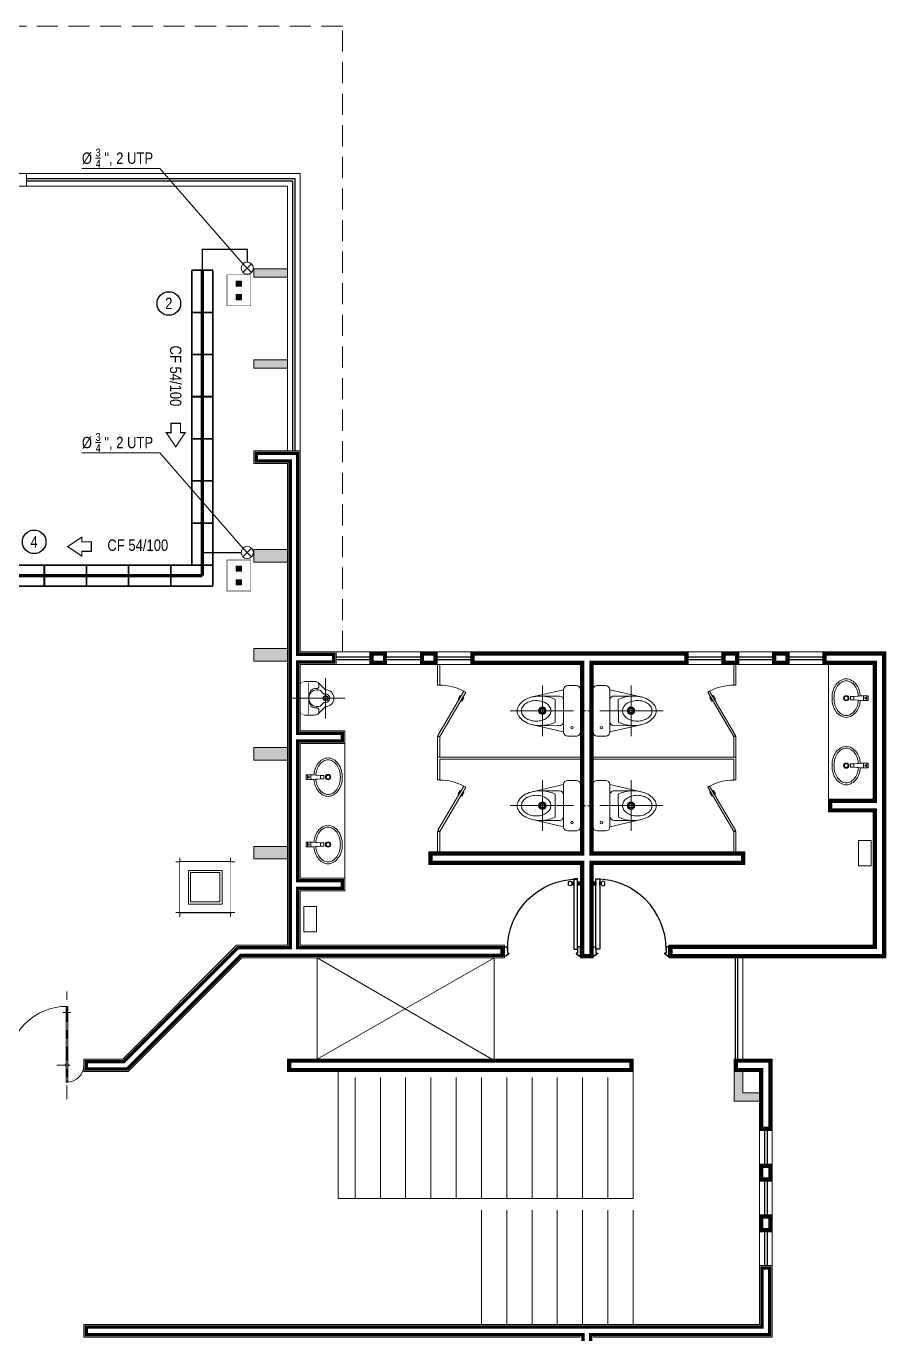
# Model space of a CAD drawing. Header units: millimetres. Extents: x 0 to 99.3, y 0 to 70.2.
# Drawn here: x 48.55 to 58.75, y 29.72 to 45.24 of the extents above; entities that cross this region are included whole.
import ezdxf

# ---------------------------------------------------------------- set-up
doc = ezdxf.new("R2010")
doc.units = ezdxf.units.MM
doc.set_wipeout_variables(frame=1)
for name, pattern in [('CENTER', [50.8, 31.75, -6.35, 6.35, -6.35]), ('CENTER2', [1.125, 0.75, -0.125, 0.125, -0.125]), ('DASHED', [0.75, 0.5, -0.25]), ('HIDDEN', [0.375, 0.25, -0.125])]:
    doc.linetypes.add(name, pattern=pattern)
for name, color, linetype, lineweight in [('ARQUITECTÓNICO', 152, 'Continuous', 0), ('canceleria baños', 40, 'Continuous', 0), ('CRISTAL', 4, 'Continuous', 0), ('INST. VOZ Y DATOS', 40, 'Continuous', 0), ('muebles sanitarios', 84, 'Continuous', 0), ('TABLAROCA', 33, 'Continuous', 0), ('TEXTOS INST. VOZ Y DATOS', 1, 'Continuous', 0)]:
    doc.layers.add(name, color=color, linetype=linetype, lineweight=lineweight)
for name, color, linetype in [('Muebles', 2, 'Continuous'), ('PUERTAS', 2, 'Continuous'), ('VENTANAS', 3, 'Continuous')]:
    doc.layers.add(name, color=color, linetype=linetype)
doc.styles.add('75', font='ARIALN.TTF', dxfattribs={"height": 0.135})

# ---------------------------------------------------------------- blocks, each defined once
blk = doc.blocks.new('jihgouhghg')
at = {"layer": 'PUERTAS'}
for p, q in [((444.538, 22.082), (444.497, 22.082)), ((444.544, 22.016), (444.491, 22.016)), ((444.491, 22.013), (444.491, 22.016)), ((444.491, 21.963), (444.491, 21.959)), ((444.544, 21.959), (444.491, 21.959)), ((444.535, 22.036), (444.499, 22.036)), ((444.535, 21.939), (444.499, 21.939)), ((444.532, 22.024), (444.502, 22.024)), ((444.532, 21.951), (444.502, 21.951)), ((444.504, 22.036), (444.504, 22.024)), ((444.504, 21.939), (444.504, 21.951)), ((444.531, 22.036), (444.531, 22.024)), ((444.531, 21.939), (444.531, 21.951)), ((444.538, 21.893), (444.497, 21.893))]:
    blk.add_line(p, q, dxfattribs=at)
for points in [[(445.454, 22.879), (445.454, 22.889), (445.464, 22.889), (445.464, 22.906), (445.474, 22.906), (445.474, 22.926), (445.354, 22.926), (445.354, 22.889), (445.434, 22.889), (445.434, 22.869), (445.444, 22.869, -0.414214)], [(445.454, 21.973), (445.454, 21.963), (445.464, 21.963), (445.464, 21.946), (445.474, 21.946), (445.474, 21.926), (445.354, 21.926), (445.354, 21.963), (445.434, 21.963), (445.434, 21.983), (445.444, 21.983, 0.414214)]]:
    blk.add_lwpolyline(points, format="xyb", close=True, dxfattribs=at)
for points in [[(445.384, 21.963), (444.457, 21.963), (444.457, 22.013), (445.384, 22.013)], [(444.491, 22.016), (444.491, 22.013), (444.544, 22.013), (444.544, 22.016)], [(444.491, 21.959), (444.491, 21.963), (444.544, 21.963), (444.544, 21.959)]]:
    blk.add_lwpolyline(points, close=True, dxfattribs=at)
for centre, radius, start, end in [((445.384, 21.963), 0.926, 90, 180), ((444.517, 22.06), 0.03, 132.9272, 233.0811), ((444.517, 22.06), 0.03, 306.9189, 47.0728), ((444.517, 21.915), 0.03, 126.9189, 227.0728), ((444.517, 21.915), 0.03, 312.9272, 53.0811)]:
    blk.add_arc(centre, radius, start, end, dxfattribs=at)
for centre, start_param, end_param in [((444.491, 22.024), 1.570796, 3.141593), ((444.544, 21.951), 4.712389, 6.283185)]:
    blk.add_ellipse(centre, major_axis=(-0.0112, 0), ratio=0.666786, start_param=start_param, end_param=end_param, dxfattribs=at)
at = {"layer": 'PUERTAS', "extrusion": (0, 0, -1)}
for centre, start_param, end_param in [((444.491, 21.951), 1.570796, 3.141593), ((444.544, 22.024), 4.712389, 6.283185)]:
    blk.add_ellipse(centre, major_axis=(-0.0112, 0), ratio=0.666786, start_param=start_param, end_param=end_param, dxfattribs=at)
blk = doc.blocks.new('ooovvalin')
at = {"layer": 'muebles sanitarios'}
blk.add_line((1440.405, 397.444), (1440.405, 397.46), dxfattribs=at)
for points in [[(1440.405, 397.537, -0.0498), (1440.344, 397.548, -0.083057), (1440.273, 397.583, -0.106715), (1440.221, 397.64, -0.132755), (1440.203, 397.704, -0.132755), (1440.221, 397.769, -0.106715), (1440.273, 397.826, -0.083057), (1440.344, 397.86, -0.071659), (1440.432, 397.873, -0.071659), (1440.519, 397.86, -0.083057), (1440.59, 397.826, -0.106715), (1440.642, 397.769, -0.132755), (1440.66, 397.704, -0.132755), (1440.642, 397.64, -0.106715), (1440.59, 397.583, -0.083057), (1440.519, 397.548, -0.049873), (1440.459, 397.537)], [(1440.407, 397.559, -0.050036), (1440.35, 397.57, -0.083057), (1440.286, 397.601, -0.106715), (1440.24, 397.651, -0.132755), (1440.226, 397.704, -0.132755), (1440.24, 397.757, -0.106715), (1440.286, 397.807, -0.083057), (1440.35, 397.838, -0.071659), (1440.432, 397.85, -0.071659), (1440.513, 397.838, -0.083057), (1440.577, 397.807, -0.106715), (1440.623, 397.757, -0.132755), (1440.637, 397.704, -0.132755), (1440.623, 397.651, -0.106715), (1440.577, 397.601, -0.083057), (1440.513, 397.57, -0.050035), (1440.456, 397.559)]]:
    blk.add_lwpolyline(points, format="xyb", dxfattribs=at)
for points in [[(1440.451, 397.614), (1440.451, 397.653), (1440.412, 397.653), (1440.412, 397.614), (1440.405, 397.537), (1440.405, 397.444), (1440.459, 397.444), (1440.405, 397.444), (1440.459, 397.444), (1440.459, 397.498), (1440.459, 397.538), (1440.451, 397.614)], [(1440.451, 397.614), (1440.412, 397.614), (1440.405, 397.498), (1440.459, 397.498), (1440.451, 397.614)], [(1440.405, 397.46), (1440.459, 397.46)]]:
    blk.add_lwpolyline(points, dxfattribs=at)
for centre, radius in [((1440.432, 397.704), 0.0317), ((1440.432, 397.704), 0.0227), ((1440.432, 397.475), 0.00668), ((1440.432, 397.475), 0.00402)]:
    blk.add_circle(centre, radius, dxfattribs=at)
blk = doc.blocks.new('vgff')
at = {"layer": 'muebles sanitarios', "linetype": 'CENTER2'}
for p, q in [((2.504, 1.164), (2.505, 2.061)), ((2.805, 1.545), (2.205, 1.546))]:
    blk.add_line(p, q, dxfattribs=at)
at = {"layer": 'muebles sanitarios'}
for p, q in [((2.205, 1.846), (2.205, 1.946)), ((2.255, 1.996), (2.755, 1.996)), ((2.805, 1.945), (2.805, 1.845)), ((2.755, 1.796), (2.255, 1.796)), ((2.255, 1.796), (2.344, 1.41)), ((2.329, 1.521), (2.329, 1.746)), ((2.631, 1.796), (2.38, 1.796)), ((2.755, 1.796), (2.665, 1.409)), ((2.68, 1.521), (2.681, 1.746)), ((2.64, 1.696), (2.369, 1.696))]:
    blk.add_line(p, q, dxfattribs=at)
blk.add_lwpolyline([(2.369, 1.696, 0.058667), (2.344, 1.631, 0.064705), (2.329, 1.521, 0.064705), (2.343, 1.411, 0.077558), (2.38, 1.327, 0.107174), (2.442, 1.265, 0.144917), (2.504, 1.246, 0.144917), (2.567, 1.264, 0.107174), (2.628, 1.326, 0.077558), (2.666, 1.411, 0.064705), (2.68, 1.521, 0.064705), (2.666, 1.63, 0.058667), (2.64, 1.696, 0.107174)], format="xyb", dxfattribs=at)
blk.add_lwpolyline([(2.505, 1.646, 0.134587), (2.46, 1.634, 0.106856), (2.418, 1.595, 0.082219), (2.392, 1.541, 0.070545), (2.382, 1.471, 0.070545), (2.392, 1.402, 0.082219), (2.418, 1.347, 0.106856), (2.46, 1.308, 0.134587), (2.504, 1.296, 0.134587), (2.549, 1.308, 0.106856), (2.591, 1.347, 0.082219), (2.617, 1.401, 0.070545), (2.627, 1.471, 0.070545), (2.617, 1.54, 0.082219), (2.591, 1.595, 0.106856), (2.549, 1.634, 0.134587)], format="xyb", close=True, dxfattribs=at)
for centre, radius in [((2.305, 1.896), 0.015), ((2.505, 1.546), 0.045), ((2.505, 1.546), 0.035), ((2.505, 1.546), 0.025)]:
    blk.add_circle(centre, radius, dxfattribs=at)
for centre, start, end in [((2.255, 1.946), 89.9068, 179.9068), ((2.755, 1.946), 359.9068, 89.9068), ((2.255, 1.846), 179.9068, 269.9068), ((2.379, 1.746), 89.9068, 179.9068), ((2.631, 1.746), 359.9068, 89.9068), ((2.755, 1.846), 269.9068, 359.9068)]:
    blk.add_arc(centre, 0.05, start, end, dxfattribs=at)
blk = doc.blocks.new('ijehgutrw')
at = {"layer": 'muebles sanitarios', "linetype": 'CENTER2'}
for p, q in [((523.062, 986.383, 34.4), (523.062, 985.753, 34.4)), ((522.823, 986.149, 34.4), (523.301, 986.149, 34.4))]:
    blk.add_line(p, q, dxfattribs=at)
at = {"layer": 'muebles sanitarios'}
for p, q in [((522.862, 986.017, 34.4), (522.862, 985.899, 34.4)), ((522.962, 986.149, 34.4), (522.884, 986.07, 34.4)), ((522.923, 986.07, 34.4), (522.884, 986.07, 34.4)), ((523.009, 986.125, 34.4), (522.969, 986.084, 34.4)), ((523.012, 986.149, 34.4), (523.012, 986.132, 34.4)), ((523.112, 986.149, 34.4), (523.112, 986.13, 34.4)), ((523.114, 986.126, 34.4), (523.156, 986.085, 34.4)), ((523.162, 986.149, 34.4), (523.24, 986.071, 34.4)), ((523.24, 986.071, 34.4), (523.202, 986.071, 34.4)), ((523.262, 986.018, 34.4), (523.262, 985.899, 34.4)), ((522.862, 985.899, 34.4), (522.862, 985.924, 34.4)), ((523.262, 985.899, 34.4), (523.262, 985.924, 34.4))]:
    blk.add_line(p, q, dxfattribs=at)
at = {"layer": 'muebles sanitarios', "const_width": 0.005, "elevation": 34.4}
blk.add_lwpolyline([(523.262, 985.924), (523.262, 985.899, -0.414214), (523.212, 985.849), (522.912, 985.849, -0.414214), (522.862, 985.899), (522.862, 985.924, -0.414214), (522.887, 985.949), (523.237, 985.949, -0.414214)], format="xyb", close=True, dxfattribs=at)
at = {"layer": 'muebles sanitarios'}
for radius in [0.0315, 0.0215]:
    blk.add_circle((523.062, 986.149, 34.4), radius, dxfattribs=at)
for centre, radius, start, end in [((523.062, 986.149, 34.4), 0.1, 0.0101, 180.0101), ((523.062, 986.149, 34.4), 0.05, 0.0101, 180.0101), ((522.937, 986.017, 34.4), 0.075, 135.0101, 180.0101), ((522.923, 986.045, 34.4), 0.025, 351.9344, 90.0101), ((523.022, 986.031, 34.4), 0.075, 171.9344, 247.7793), ((523.062, 986.049, 34.4), 0.1, 158.9532, 21.0671), ((523.002, 986.132, 34.4), 0.01, 315.0101, 0.0101), ((523.122, 986.132, 34.4), 0.01, 180.0101, 225.0101), ((523.117, 986.13, 34.4), 0.005, 180.0101, 225.0101), ((523.103, 986.031, 34.4), 0.075, 292.241, 8.0859), ((523.202, 986.046, 34.4), 0.025, 90.0101, 188.0859), ((523.187, 986.018, 34.4), 0.075, 0.0101, 45.0101), ((523.062, 986.13, 34.4), 0.182, 247.7793, 292.241)]:
    blk.add_arc(centre, radius, start, end, dxfattribs=at)
blk = doc.blocks.new('mesita central')
at = {"layer": 'Muebles', "lineweight": 0}
for p, q in [((-38.002, -24.978), (-37.952, -24.978)), ((-37.952, -24.978), (-37.952, -24.928)), ((-37.352, -24.978), (-37.352, -24.928)), ((-37.302, -24.978), (-37.352, -24.978)), ((-38.002, -25.578), (-37.952, -25.578)), ((-37.952, -25.578), (-37.952, -25.628)), ((-37.302, -25.578), (-37.352, -25.578)), ((-37.352, -25.578), (-37.352, -25.628))]:
    blk.add_line(p, q, dxfattribs=at)
at = {"layer": 'Muebles'}
for p, q in [((-37.952, -25.578), (-37.952, -24.978)), ((-37.352, -24.978), (-37.352, -25.578)), ((-37.352, -25.578), (-37.952, -25.578))]:
    blk.add_line(p, q, dxfattribs=at)
at = {"lineweight": 0}
blk.add_wipeout([(-37.352, -24.978), (-37.352, -25.578), (-37.952, -25.578), (-37.952, -24.978)], dxfattribs=at).dxf.layer = 'Muebles'
at = {"layer": 'Muebles'}
blk.add_line((-37.952, -24.978), (-37.352, -24.978), dxfattribs=at)
at = {"layer": 'Muebles', "lineweight": 0}
for p, q in [((-37.452, -25.078), (-37.852, -25.078)), ((-37.852, -25.078), (-37.852, -25.478)), ((-37.477, -25.103), (-37.827, -25.103)), ((-37.827, -25.103), (-37.827, -25.453)), ((-37.477, -25.103), (-37.477, -25.453)), ((-37.452, -25.078), (-37.452, -25.478)), ((-37.477, -25.453), (-37.827, -25.453)), ((-37.452, -25.478), (-37.852, -25.478))]:
    blk.add_line(p, q, dxfattribs=at)
blk = doc.blocks.new('gjyti67')
at = {"layer": 'CRISTAL', "color": 8, "linetype": 'CENTER', "ltscale": 0.005}
for p, q in [((148.571, -45.534), (148.571, -45.771)), ((148.171, -45.653), (149.471, -45.653))]:
    blk.add_line(p, q, dxfattribs=at)
at = {"layer": 'CRISTAL', "color": 8}
blk.add_line((149.198, -45.604), (149.198, -45.701), dxfattribs=at)
at = {"layer": 'CRISTAL'}
for p, q in [((148.371, -45.643), (148.555, -45.643)), ((148.371, -45.663), (148.555, -45.663)), ((148.381, -45.663), (148.381, -45.643)), ((148.588, -45.643), (149.271, -45.643)), ((148.588, -45.663), (149.271, -45.663)), ((149.261, -45.663), (149.261, -45.643))]:
    blk.add_line(p, q, dxfattribs=at)
for points in [[(148.371, -45.663), (148.381, -45.663), (148.381, -45.643), (148.371, -45.643)], [(149.271, -45.663), (149.261, -45.663), (149.261, -45.643), (149.271, -45.643)]]:
    blk.add_lwpolyline(points, close=True, dxfattribs=at)
blk.add_circle((148.571, -45.653), 0.0189, dxfattribs=at)
for radius, start, end in [(0.7, 360, 90), (0.2, 180, 270)]:
    blk.add_arc((148.571, -45.653), radius, start, end, dxfattribs=at)

msp = doc.modelspace()

# ---------------------------------------------------------------- hatches: boundary and pattern name
at = {"layer": 'INST. VOZ Y DATOS'}
for points in [[(51.04, 42.211), (51.101, 42.211), (51.101, 42.151), (51.04, 42.151)], [(51.04, 41.99), (51.101, 41.99), (51.101, 42.05), (51.04, 42.05)], [(51.04, 38.826), (51.101, 38.826), (51.101, 38.766), (51.04, 38.766)], [(51.04, 38.605), (51.101, 38.605), (51.101, 38.666), (51.04, 38.666)]]:
    msp.add_hatch(color=256, dxfattribs=at).paths.add_polyline_path(points)
at = {"layer": 'TABLAROCA'}
for points in [[(51.249, 42.357), (51.249, 42.257), (51.649, 42.257), (51.649, 42.357)], [(51.249, 41.277), (51.249, 41.177), (51.649, 41.177), (51.649, 41.277)], [(51.249, 39.024), (51.249, 38.874), (51.649, 38.874), (51.649, 39.024)], [(51.249, 37.85), (51.249, 37.7), (51.649, 37.7), (51.649, 37.85)], [(51.249, 36.676), (51.249, 36.526), (51.649, 36.526), (51.649, 36.676)], [(51.249, 35.502), (51.249, 35.352), (51.649, 35.352), (51.649, 35.502)], [(56.949, 32.828), (56.949, 32.478), (57.249, 32.478), (57.249, 32.578), (57.049, 32.578), (57.049, 32.828)], [(56.949, 32.828), (56.949, 32.478), (57.249, 32.478), (57.249, 32.578), (57.049, 32.578), (57.049, 32.828)]]:
    msp.add_hatch(color=256, dxfattribs=at).paths.add_polyline_path(points)

# ---------------------------------------------------------------- linework, layer by layer
at = {"layer": 'ARQUITECTÓNICO'}
msp.add_line((57.399, 30.528), (57.249, 30.528), dxfattribs=at)
for points in [[(46.753, 43.336), (46.314, 43.336), (46.314, 43.036), (46.164, 43.036), (46.164, 43.336), (46.164, 43.486), (48.549, 43.486), (48.549, 43.336), (46.903, 43.336), (46.903, 43.336)], [(46.753, 40.313), (46.753, 43.336), (46.314, 43.336), (46.314, 43.036), (46.164, 43.036), (46.164, 43.336), (46.164, 43.486), (48.549, 43.486), (48.549, 43.336), (46.903, 43.336), (46.903, 40.313)], [(51.799, 40.197), (51.799, 43.486), (48.549, 43.486)], [(51.249, 41.277), (51.649, 41.277), (51.649, 42.257), (51.249, 42.257), (51.249, 42.357), (51.649, 42.357), (51.649, 43.336), (48.549, 43.336)], [(51.649, 40.197), (51.649, 41.177), (51.249, 41.177), (51.249, 41.277)], [(51.219, 34.178), (51.649, 34.178), (51.799, 34.178), (54.223, 34.178), (54.223, 34.328), (51.799, 34.328), (51.799, 34.973), (52.328, 34.973), (52.328, 35.123), (51.799, 35.123), (51.799, 36.723), (52.328, 36.723), (52.328, 36.873), (51.799, 36.873), (51.799, 37.66), (52.224, 37.66), (52.224, 37.81), (51.799, 37.81), (51.799, 40.197), (51.649, 40.197)], [(58.068, 36.06), (58.068, 37.66)], [(51.649, 37.06), (51.649, 36.691)], [(52.328, 36.723), (52.328, 35.123)], [(51.999, 34.178), (51.999, 32.978)], [(51.999, 34.178), (54.073, 32.978)], [(51.999, 32.978), (54.099, 34.178)], [(54.099, 34.178), (54.099, 32.978)], [(57.049, 34.178), (57.049, 32.978)], [(55.749, 32.978), (54.073, 32.978), (51.649, 32.978), (51.649, 32.828), (55.749, 32.828), (55.749, 32.978)], [(55.749, 32.978), (55.749, 32.978)], [(52.249, 32.828), (52.249, 31.321)], [(52.449, 32.76), (52.449, 31.321)], [(52.749, 32.76), (52.749, 31.321)], [(53.049, 32.76), (53.049, 31.321)], [(53.349, 32.76), (53.349, 31.321)], [(53.649, 32.76), (53.649, 31.321)], [(53.949, 32.76), (53.949, 31.321)], [(54.249, 32.76), (54.249, 31.321)], [(54.549, 32.76), (54.549, 31.321)], [(54.849, 32.76), (54.849, 31.321)], [(55.149, 32.76), (55.149, 31.321)], [(55.449, 32.76), (55.449, 31.321)], [(55.749, 32.828), (55.749, 31.321)], [(57.249, 32.128), (57.249, 31.728)], [(57.399, 32.128), (57.399, 31.728)], [(57.249, 31.528), (57.249, 31.128)], [(57.399, 31.528), (57.399, 31.128)], [(52.249, 31.321), (55.749, 31.321)], [(53.949, 29.828), (53.949, 31.185)], [(54.249, 31.185), (54.249, 31.178)], [(54.249, 29.828), (54.249, 31.185)], [(54.549, 29.828), (54.549, 31.185)], [(54.849, 29.828), (54.849, 31.185)], [(55.149, 29.828), (55.149, 31.185)], [(55.449, 29.828), (55.449, 31.185)], [(55.749, 31.185), (55.749, 29.828)], [(57.249, 30.928), (57.249, 30.528)], [(57.399, 30.928), (57.399, 30.528)], [(57.249, 30.528), (57.249, 29.828), (49.231, 29.828), (49.231, 29.678), (55.123, 29.678)], [(55.273, 29.678), (57.399, 29.678), (57.399, 30.528)]]:
    msp.add_lwpolyline(points, dxfattribs=at)
for points in [[(52.224, 37.81), (52.624, 37.81), (52.624, 37.66), (52.224, 37.66)], [(52.624, 37.81), (52.824, 37.81), (52.824, 37.66), (52.624, 37.66)], [(52.824, 37.81), (53.224, 37.81), (53.224, 37.66), (52.824, 37.66)], [(53.224, 37.81), (53.424, 37.81), (53.424, 37.66), (53.224, 37.66)], [(55.123, 35.435), (55.123, 37.66), (53.824, 37.66), (53.824, 37.81), (55.149, 37.81), (55.149, 37.81), (56.401, 37.81), (56.401, 37.66), (55.273, 37.66), (55.273, 37.66), (55.273, 35.435), (57.073, 35.435), (57.073, 35.285), (55.273, 35.285), (55.273, 34.178), (55.123, 34.178), (55.123, 35.285), (53.323, 35.285), (53.323, 35.435)], [(53.424, 37.81), (53.824, 37.81), (53.824, 37.66), (53.424, 37.66)], [(56.173, 34.178), (58.747, 34.178), (58.747, 37.81), (58.001, 37.81), (58.001, 37.66), (58.597, 37.66), (58.597, 36.06), (58.068, 36.06), (58.068, 35.91), (58.597, 35.91), (58.597, 34.328), (56.173, 34.328)], [(56.401, 37.81), (56.801, 37.81), (56.801, 37.66), (56.401, 37.66)], [(56.801, 37.81), (57.001, 37.81), (57.001, 37.66), (56.801, 37.66)], [(57.001, 37.81), (57.401, 37.81), (57.401, 37.66), (57.001, 37.66)], [(57.401, 37.81), (57.601, 37.81), (57.601, 37.66), (57.401, 37.66)], [(57.601, 37.81), (58.001, 37.81), (58.001, 37.66), (57.601, 37.66)], [(57.249, 32.828), (57.249, 32.128), (57.399, 32.128), (57.399, 32.978), (56.949, 32.978), (56.949, 32.828)], [(57.249, 31.528), (57.399, 31.528), (57.399, 31.728), (57.249, 31.728)], [(57.249, 31.128), (57.399, 31.128), (57.399, 30.928), (57.249, 30.928)]]:
    msp.add_lwpolyline(points, close=True, dxfattribs=at)
at = {"layer": 'ARQUITECTÓNICO', "const_width": 0.04}
for points in [[(52.649, 37.785), (52.799, 37.785), (52.799, 37.685), (52.649, 37.685)], [(53.249, 37.785), (53.399, 37.785), (53.399, 37.685), (53.249, 37.685)], [(55.148, 35.41), (55.148, 37.685), (53.849, 37.685), (53.849, 37.785), (55.149, 37.785), (56.376, 37.785), (56.376, 37.685), (55.248, 37.685), (55.248, 35.41), (57.048, 35.41), (57.048, 35.31), (55.248, 35.31), (55.248, 34.203), (55.148, 34.203), (55.148, 35.31), (53.348, 35.31), (53.348, 35.41)], [(56.198, 34.203), (58.722, 34.203), (58.722, 37.785), (58.026, 37.785), (58.026, 37.685), (58.622, 37.685), (58.622, 36.035), (58.093, 36.035), (58.093, 35.935), (58.622, 35.935), (58.622, 34.303), (56.198, 34.303)], [(56.826, 37.785), (56.976, 37.785), (56.976, 37.685), (56.826, 37.685)], [(57.426, 37.785), (57.576, 37.785), (57.576, 37.685), (57.426, 37.685)], [(55.724, 32.953), (54.073, 32.953), (51.674, 32.953), (51.674, 32.853), (55.724, 32.853)], [(57.274, 32.853), (57.274, 32.153), (57.374, 32.153), (57.374, 32.953), (56.974, 32.953), (56.974, 32.853)], [(57.274, 31.553), (57.374, 31.553), (57.374, 31.703), (57.274, 31.703)], [(57.274, 31.103), (57.374, 31.103), (57.374, 30.953), (57.274, 30.953)], [(55.243, 28.632), (55.243, 29.708), (57.369, 29.708), (57.369, 30.498), (57.279, 30.498), (57.279, 29.798), (49.261, 29.798), (49.261, 29.708), (55.153, 29.708), (55.153, 28.632)]]:
    msp.add_lwpolyline(points, close=True, dxfattribs=at)
at = {"layer": 'canceleria baños'}
for points in [[(53.428, 37.66), (53.428, 37.415), (53.453, 37.415), (53.453, 37.66)], [(56.969, 37.66), (56.968, 37.415), (56.943, 37.415), (56.943, 37.66)], [(53.682, 37.243), (53.671, 37.249), (53.695, 37.291), (53.706, 37.285)], [(53.703, 37.23), (53.715, 37.224), (53.739, 37.265), (53.728, 37.272)], [(56.693, 37.23), (56.681, 37.224), (56.657, 37.265), (56.668, 37.272)], [(56.715, 37.243), (56.725, 37.249), (56.701, 37.291), (56.69, 37.285)], [(53.453, 36.56), (53.453, 36.805), (53.428, 36.805), (53.428, 36.56)], [(56.943, 36.56), (56.943, 36.805), (56.968, 36.805), (56.968, 36.56)], [(55.123, 36.56), (53.453, 36.56), (53.453, 36.56), (53.428, 36.56), (53.428, 36.29), (53.453, 36.29), (53.453, 36.535), (55.123, 36.535)], [(55.273, 36.56), (56.943, 36.56), (56.943, 36.56), (56.968, 36.56), (56.968, 36.29), (56.943, 36.29), (56.943, 36.535), (55.273, 36.535)], [(53.682, 36.118), (53.671, 36.124), (53.695, 36.166), (53.706, 36.159)], [(56.715, 36.118), (56.725, 36.124), (56.701, 36.166), (56.69, 36.159)], [(53.703, 36.105), (53.715, 36.098), (53.739, 36.14), (53.728, 36.147)], [(56.693, 36.105), (56.681, 36.098), (56.657, 36.14), (56.668, 36.147)], [(53.453, 35.435), (53.453, 35.68), (53.428, 35.68), (53.428, 35.435)], [(56.943, 35.435), (56.943, 35.68), (56.968, 35.68), (56.968, 35.435)]]:
    msp.add_lwpolyline(points, dxfattribs=at)
for points in [[(53.763, 37.33), (53.453, 36.805), (53.431, 36.818), (53.741, 37.343)], [(56.634, 37.33), (56.943, 36.805), (56.965, 36.818), (56.655, 37.343)], [(53.763, 36.205), (53.453, 35.68), (53.431, 35.693), (53.741, 36.218)], [(56.634, 36.205), (56.943, 35.68), (56.965, 35.693), (56.655, 36.218)]]:
    msp.add_lwpolyline(points, close=True, dxfattribs=at)
for centre, start, end in [((53.453, 36.804), 61.9357, 90), ((56.943, 36.804), 90, 118.0643), ((53.453, 35.678), 61.9357, 90), ((56.943, 35.678), 90, 118.0643)]:
    msp.add_arc(centre, 0.611, start, end, dxfattribs=at)
at = {"layer": 'INST. VOZ Y DATOS', "color": 6, "linetype": 'DASHED', "ltscale": 0.01, "const_width": 0.015}
for points in [[(51.17, 42.436), (51.17, 42.589), (50.637, 42.589), (50.637, 42.339)], [(51.098, 38.989), (50.637, 38.989)]]:
    msp.add_lwpolyline(points, dxfattribs=at)
at = {"layer": 'INST. VOZ Y DATOS', "color": 6}
for points in [[(51.119, 42.415), (51.221, 42.313)], [(51.119, 42.313), (51.221, 42.415)], [(51.119, 39.04), (51.221, 38.938)], [(51.119, 38.938), (51.221, 39.04)]]:
    msp.add_lwpolyline(points, dxfattribs=at)
at = {"layer": 'INST. VOZ Y DATOS', "const_width": 0.02}
for points in [[(50.512, 38.839), (50.512, 42.339)], [(50.512, 42.339), (50.762, 42.339)], [(50.762, 38.839), (50.762, 42.339)], [(50.512, 41.839), (50.762, 41.839)], [(50.512, 41.339), (50.762, 41.339)], [(50.512, 40.839), (50.762, 40.839)], [(50.512, 40.339), (50.762, 40.339)], [(50.512, 39.839), (50.762, 39.839)], [(50.512, 39.339), (50.762, 39.339)], [(47.762, 38.839), (50.762, 38.839)], [(48.762, 38.839), (48.762, 38.589)], [(49.262, 38.839), (49.262, 38.589)], [(49.762, 38.839), (49.762, 38.589)], [(50.262, 38.839), (50.262, 38.589)], [(50.762, 38.839), (50.762, 38.589)], [(47.762, 38.589), (50.762, 38.589)]]:
    msp.add_lwpolyline(points, dxfattribs=at)
at = {"layer": 'INST. VOZ Y DATOS', "color": 6, "const_width": 0.04}
for points in [[(50.637, 38.714), (50.637, 42.339)], [(47.637, 38.714), (50.637, 38.714)]]:
    msp.add_lwpolyline(points, dxfattribs=at)
at = {"layer": 'INST. VOZ Y DATOS', "const_width": 0.005}
for points in [[(51.213, 41.916), (50.929, 41.916), (50.929, 42.285), (51.213, 42.285)], [(51.213, 38.532), (50.929, 38.532), (50.929, 38.9), (51.213, 38.9)]]:
    msp.add_lwpolyline(points, close=True, dxfattribs=at)
at = {"layer": 'INST. VOZ Y DATOS'}
for points in [[(51.04, 42.211), (51.101, 42.211), (51.101, 42.151), (51.04, 42.151)], [(51.04, 41.99), (51.101, 41.99), (51.101, 42.05), (51.04, 42.05)], [(51.04, 38.826), (51.101, 38.826), (51.101, 38.766), (51.04, 38.766)], [(51.04, 38.605), (51.101, 38.605), (51.101, 38.666), (51.04, 38.666)]]:
    msp.add_lwpolyline(points, close=True, dxfattribs=at)
at = {"layer": 'INST. VOZ Y DATOS', "color": 6}
for centre in [(51.17, 42.364), (51.17, 38.989)]:
    msp.add_circle(centre, 0.072, dxfattribs=at)
at = {"layer": 'muebles sanitarios'}
for points in [[(58.424, 35.571), (58.424, 35.271), (58.574, 35.271), (58.574, 35.571)], [(51.843, 34.786), (51.843, 34.486), (51.993, 34.486), (51.993, 34.786)]]:
    msp.add_lwpolyline(points, close=True, dxfattribs=at)
at = {"layer": 'TABLAROCA'}
for points in [[(51.249, 42.357), (51.649, 42.357), (51.649, 42.257), (51.249, 42.257)], [(51.249, 41.277), (51.649, 41.277), (51.649, 41.177), (51.249, 41.177)], [(51.249, 39.024), (51.649, 39.024), (51.649, 38.874), (51.249, 38.874)], [(51.249, 37.85), (51.649, 37.85), (51.649, 37.7), (51.249, 37.7)], [(51.249, 36.676), (51.649, 36.676), (51.649, 36.526), (51.249, 36.526)], [(51.249, 35.502), (51.649, 35.502), (51.649, 35.352), (51.249, 35.352)]]:
    msp.add_lwpolyline(points, close=True, dxfattribs=at)
msp.add_lwpolyline([(57.049, 32.828), (56.949, 32.828), (56.949, 32.478), (57.249, 32.478), (57.249, 32.578), (57.049, 32.578), (57.049, 32.828)], dxfattribs=at)
msp.add_lwpolyline([(57.049, 32.828), (56.949, 32.828), (56.949, 32.478), (57.249, 32.478), (57.249, 32.578), (57.049, 32.578), (57.049, 32.828)], dxfattribs=at)
at = {"layer": 'TEXTOS INST. VOZ Y DATOS'}
for points in [[(51.123, 42.411), (50.134, 43.546), (49.207, 43.546)], [(51.123, 39.036), (50.134, 40.171), (49.207, 40.171)]]:
    msp.add_lwpolyline(points, dxfattribs=at)
at = {"layer": 'TEXTOS INST. VOZ Y DATOS', "const_width": 0.014}
for points in [[(50.321, 40.523), (50.265, 40.523), (50.265, 40.411), (50.209, 40.411), (50.321, 40.243), (50.433, 40.411), (50.377, 40.411), (50.377, 40.523)], [(49.319, 39.059), (49.319, 39.003), (49.207, 39.003), (49.207, 38.947), (49.039, 39.059), (49.207, 39.172), (49.207, 39.116), (49.319, 39.116)]]:
    msp.add_lwpolyline(points, close=True, dxfattribs=at)
at = {"layer": 'TEXTOS INST. VOZ Y DATOS', "lineweight": 30}
for centre in [(50.239, 41.945), (48.641, 39.116)]:
    msp.add_circle(centre, 0.14, dxfattribs=at)
at = {"layer": 'VENTANAS'}
for points in [[(51.739, 40.197), (51.739, 43.426), (48.549, 43.426)], [(51.709, 40.197), (51.709, 43.396), (48.549, 43.396)], [(52.224, 37.75), (52.624, 37.75)], [(52.224, 37.72), (52.624, 37.72)], [(52.824, 37.75), (53.224, 37.75)], [(52.824, 37.72), (53.224, 37.72)], [(53.424, 37.75), (53.824, 37.75)], [(53.424, 37.72), (53.824, 37.72)], [(56.401, 37.75), (56.801, 37.75)], [(56.401, 37.72), (56.801, 37.72)], [(57.001, 37.75), (57.401, 37.75)], [(57.001, 37.72), (57.401, 37.72)], [(57.601, 37.75), (58.001, 37.75)], [(57.601, 37.72), (58.001, 37.72)], [(56.959, 34.178), (56.959, 32.978)], [(56.989, 34.178), (56.989, 32.978)], [(57.309, 32.128), (57.309, 31.728)], [(57.339, 32.128), (57.339, 31.728)], [(57.309, 31.528), (57.309, 31.128)], [(57.339, 31.528), (57.339, 31.128)], [(57.309, 30.928), (57.309, 30.528)], [(57.339, 30.928), (57.339, 30.528)]]:
    msp.add_lwpolyline(points, dxfattribs=at)

# ---------------------------------------------------------------- block references
at = {"layer": 'CRISTAL', "rotation": 89.99999999999997}
msp.add_blockref('gjyti67', (3.377, -115.668), dxfattribs=at)
at = {"layer": 'Muebles', "xscale": -1, "rotation": 180}
msp.add_blockref('mesita central', (88.323, 9.739), dxfattribs=at)
at = {"layer": 'muebles sanitarios', "xscale": -1}
for name, p, rotation in [('ijehgutrw', (-934.05, -485.802, -34.4), 270), ('ooovvalin', (455.78, 1477.748), 90.00801480013037), ('ooovvalin', (455.78, 1476.948), 90.00801480013037), ('ooovvalin', (-345.374, -1404.164), 270.0080148001304), ('ooovvalin', (-345.374, -1404.964), 270.0080148001304)]:
    msp.add_blockref(name, p, dxfattribs=dict(at, rotation=rotation))
at = {"layer": 'muebles sanitarios', "extrusion": (1.17113e-05, -8.18974e-14, 1), "xscale": -1, "rotation": 269.9067998136123}
for p in [(53.123, 34.608, 0.001), (53.123, 33.483, 0.001)]:
    msp.add_blockref('vgff', p, dxfattribs=at)
at = {"layer": 'muebles sanitarios', "extrusion": (-1.17113e-05, -8.18974e-14, 1), "rotation": 90.09320018638773}
for p in [(57.273, 34.608, -0.001), (57.273, 33.483, -0.001)]:
    msp.add_blockref('vgff', p, dxfattribs=at)
at = {"layer": 'PUERTAS', "yscale": 0.8999999999999719, "zscale": 0.8999999999999719}
for p, xscale, rotation in [((74.856, 435.126), -0.8999999999999719, 89.99999999996578), ((35.54, 435.126), 0.8999999999999719, 269.9999999999964)]:
    msp.add_blockref('jihgouhghg', p, dxfattribs=dict(at, xscale=xscale, rotation=rotation))

# ---------------------------------------------------------------- texts
at = {"layer": 'TEXTOS INST. VOZ Y DATOS', "char_height": 0.135, "style": '75'}
for s, insert, width, attachment_point in [('\\A1;%%C {\\H0.7x;\\S3/4;} ", 2 UTP', (50.053, 43.783), 2.19912, 3), ('2', (50.239, 41.945), 1.38517, 5), ('\\A1;%%C {\\H0.7x;\\S3/4;} ", 2 UTP', (50.053, 40.408), 2.19912, 3), ('4', (48.641, 39.116), 1.38517, 5), ('CF 54/100', (49.871, 39.144), 1.53907, 2)]:
    msp.add_mtext(s, dxfattribs=dict(at, insert=insert, width=width, attachment_point=attachment_point))
at = {"layer": 'TEXTOS INST. VOZ Y DATOS', "insert": (50.388, 41.085), "char_height": 0.135, "width": 1.53907, "attachment_point": 2, "rotation": 270, "style": '75'}
msp.add_mtext('CF 54/100', dxfattribs=at)

# ---------------------------------------------------------------- next in the draw order: linework, layer by layer
at = {"layer": 'ARQUITECTÓNICO', "linetype": 'HIDDEN'}
msp.add_lwpolyline([(52.299, 37.81), (52.299, 45.236), (39.03, 45.236), (39.03, 32.106), (39.53, 32.106)], dxfattribs=at)
at = {"layer": 'ARQUITECTÓNICO'}
msp.add_lwpolyline([(51.649, 34.328), (51.044, 34.328), (49.694, 32.978), (49.23, 32.978), (49.23, 32.828), (49.756, 32.828), (51.106, 34.178), (51.649, 34.178), (51.799, 34.178), (54.223, 34.178), (54.223, 34.328), (51.799, 34.328), (51.799, 34.973), (52.328, 34.973), (52.328, 35.123), (51.799, 35.123), (51.799, 36.723), (52.328, 36.723), (52.328, 36.873), (51.799, 36.873), (51.799, 37.66), (52.224, 37.66), (52.224, 37.81), (51.799, 37.81), (51.799, 40.197), (51.249, 40.197), (51.249, 40.197), (51.249, 40.047), (51.649, 40.047), (51.649, 34.328)], dxfattribs=at)
at = {"layer": 'ARQUITECTÓNICO', "const_width": 0.04}
msp.add_lwpolyline([(51.679, 34.298), (51.056, 34.298), (49.706, 32.948), (49.26, 32.948), (49.26, 32.858), (49.744, 32.858), (51.094, 34.208), (51.649, 34.208), (51.799, 34.208), (54.193, 34.208), (54.193, 34.298), (51.769, 34.298), (51.769, 35.003), (52.298, 35.003), (52.298, 35.093), (51.769, 35.093), (51.769, 36.753), (52.298, 36.753), (52.298, 36.843), (51.769, 36.843), (51.769, 37.69), (52.194, 37.69), (52.194, 37.78), (51.769, 37.78), (51.769, 40.167), (51.279, 40.167), (51.279, 40.077), (51.679, 40.077), (51.679, 34.298)], dxfattribs=at)

doc.saveas('drawing.dxf')
